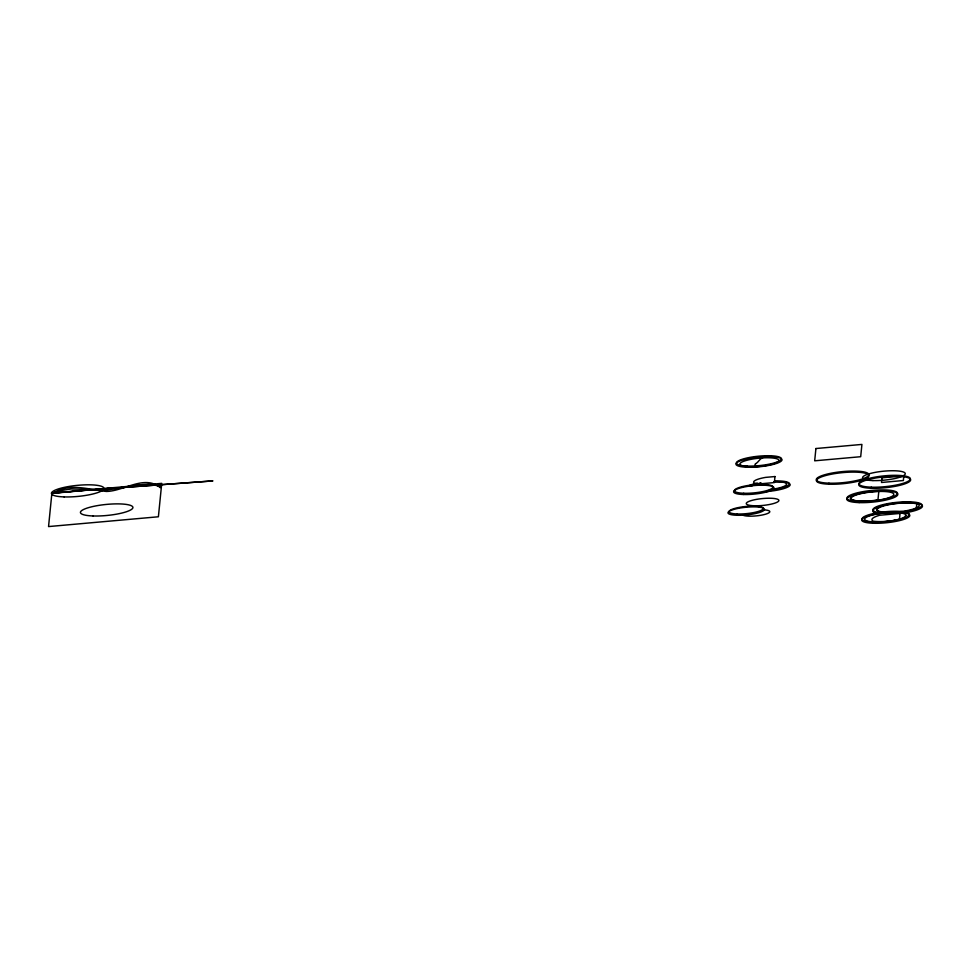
<?xml version="1.0" encoding="UTF-8"?>
<svg xmlns="http://www.w3.org/2000/svg" width="971" height="971" viewBox="0 0 971 971"><rect width="100%" height="100%" fill="white"/><g stroke="black" fill="none" stroke-linecap="round" stroke-linejoin="round"><path stroke-width="1.46" d="M755.887 463.653C758.97 461.662 759.759 458.3 763.995 457.05M51.779 494.288C68.674 482.017 88.143 489.615 106.397 491.447C124.009 491.205 144.57 474.346 160.288 487.685L160.482 486.544L151.986 484.408A14.249 2.986 -5.6 0 0 142.094 484.578L106.215 490.137L71.356 488.947L60.275 490.646L51.888 493.159L48.55 526.573L158.394 516.778L161.732 483.364L51.888 493.159L88.919 489.967M51.864 493.377L97.889 489.226M899.401 512.166L902.326 511.911A21.435 4.491 -5.6 0 0 916.296 508.61L916.782 503.84A21.435 4.491 -5.6 0 0 886.22 505.272A21.435 4.491 -5.6 0 0 881.838 512.239M88.871 490.197L104.625 488.68M97.84 489.457L107.987 488.413M104.552 488.911L114.712 487.879M107.915 488.631L212.94 480.9L114.639 488.097M884.763 512.19A21.435 4.491 -5.6 0 1 886.608 504.617A21.435 4.491 -5.6 0 1 918.76 504.556A21.435 4.491 -5.6 0 1 894.449 512.178M774.64 480.924A21.107 4.43 -5.6 0 1 789.132 484.371A21.107 4.43 -5.6 0 1 769.348 490.1M748.762 485.937A21.107 4.43 -5.6 0 1 757.307 482.988M774.967 481.774A21.86 4.588 -5.6 0 1 789.726 485.694A21.86 4.588 -5.6 0 1 766.374 491.557M750.34 485.901A21.86 4.588 -5.6 0 1 761.228 483.109A18.291 3.835 -5.6 0 0 751.433 486.034M773.802 481.677A18.291 3.835 -5.6 0 1 786.583 484.213A18.291 3.835 -5.6 0 1 773.219 489.117M755.511 465.667A19.881 4.163 -5.6 0 1 755.608 463.665M763.679 509.848A13.861 2.901 -5.6 0 1 764.493 514.496A13.861 2.901 -5.6 0 1 743.009 515.176M876.352 513.234A25.003 5.243 -5.6 0 1 886.11 504.896A25.003 5.243 -5.6 0 1 920.411 504.265A25.003 5.243 -5.6 0 1 905.761 512.7M882.36 512.967A24.615 5.158 -5.6 0 1 882.263 504.823A24.615 5.158 -5.6 0 1 919.731 503.221A24.615 5.158 -5.6 0 1 902.156 512.118M774.979 476.543L774.373 482.575L757.307 484.104A18.291 3.835 -5.6 0 1 765.561 477.392L774.979 476.543M815.919 448.529L814.681 460.812L860.694 456.71L861.92 444.427L815.919 448.529M878.816 491.302L877.954 499.944A21.459 4.503 -5.6 0 1 850.341 498.111A21.459 4.503 -5.6 0 1 878.816 491.277M881.971 477.805L881.51 482.478L903.37 480.524L903.831 475.863L881.971 477.805M900.056 513.428L899.462 519.461A20.755 4.357 -5.6 0 1 873.33 521.209A23.474 4.916 -5.6 0 1 879.665 515.249L900.056 513.428M905.979 515.358L904.304 517.179A20.974 4.394 -5.6 0 1 902.508 518.041A20.755 4.357 -5.6 0 1 873.851 521.937A20.755 4.357 -5.6 0 1 868.123 516.414A19.918 4.175 -5.6 0 1 883.367 513.125L896.755 512.688A19.481 4.078 -5.6 0 1 905.907 514.933L905.979 515.358M859.117 502.602A25.61 5.365 -5.6 0 0 897.823 494.482A25.61 5.365 -5.6 0 0 860.063 493.171A25.61 5.365 -5.6 0 0 859.117 502.602M859.165 501.509A25.331 5.304 -5.6 0 0 897.447 493.474A25.331 5.304 -5.6 0 0 860.1 492.188A25.331 5.304 -5.6 0 0 859.165 501.509M828.967 483.17A26.363 5.523 -5.6 0 0 868.814 474.807A26.363 5.523 -5.6 0 0 829.938 473.46A26.363 5.523 -5.6 0 0 828.967 483.17M829.052 484.201A26.387 5.535 -5.6 0 0 868.936 475.826A26.387 5.535 -5.6 0 0 830.023 474.491A26.387 5.535 -5.6 0 0 829.052 484.201M871.278 488.243A26.047 5.462 -5.6 0 0 910.64 479.977A26.047 5.462 -5.6 0 0 872.237 478.654A26.047 5.462 -5.6 0 0 871.278 488.243M871.278 487.175A25.853 5.425 -5.6 0 0 910.349 478.97A25.853 5.425 -5.6 0 0 872.225 477.659A25.853 5.425 -5.6 0 0 871.278 487.175M64.098 496.909A26.363 5.523 -5.6 0 0 103.946 488.547A26.363 5.523 -5.6 0 0 65.069 487.199A26.363 5.523 -5.6 0 0 64.098 496.909M93.07 515.965A26.363 5.523 -5.6 0 0 132.918 507.602A26.363 5.523 -5.6 0 0 94.041 506.267A26.363 5.523 -5.6 0 0 93.07 515.965M737.28 513.975A17.15 3.593 -5.6 0 0 763.194 508.537A17.15 3.593 -5.6 0 0 737.911 507.663A17.15 3.593 -5.6 0 0 737.28 513.975M736.783 515.261A18.315 3.835 -5.6 0 0 764.456 509.459A18.315 3.835 -5.6 0 0 737.45 508.525A18.315 3.835 -5.6 0 0 736.783 515.261M861.52 501.267A21.435 4.491 -5.6 0 0 893.83 494.445A21.435 4.491 -5.6 0 0 862.139 493.389A21.435 4.491 -5.6 0 0 861.52 501.267M872.965 480.572A21.435 4.491 -5.6 0 0 905.263 473.751A21.435 4.491 -5.6 0 0 873.584 472.695A21.435 4.491 -5.6 0 0 872.965 480.572M747.027 467.221A23.146 4.855 -5.6 0 0 782.007 459.878A23.146 4.855 -5.6 0 0 747.876 458.7A23.146 4.855 -5.6 0 0 747.027 467.221M747.245 466.056A22.539 4.721 -5.6 0 0 781.303 458.907A22.539 4.721 -5.6 0 0 748.071 457.754A22.539 4.721 -5.6 0 0 747.245 466.056M749.345 466.76A19.614 4.115 -5.6 0 0 778.912 460.521A19.614 4.115 -5.6 0 0 749.915 459.55A19.614 4.115 -5.6 0 0 749.345 466.76M743.737 493.256A19.347 4.054 -5.6 0 0 772.965 487.126A19.347 4.054 -5.6 0 0 744.441 486.131A19.347 4.054 -5.6 0 0 743.737 493.256M743.349 494.494A20.27 4.248 -5.6 0 0 773.996 488.061A20.27 4.248 -5.6 0 0 744.102 487.029A20.27 4.248 -5.6 0 0 743.349 494.494M754.188 505.757A16.386 3.435 -5.6 0 0 778.9 500.538A16.386 3.435 -5.6 0 0 754.661 499.737A16.386 3.435 -5.6 0 0 754.188 505.757M873.415 522.107A23.692 4.964 -5.6 0 0 909.232 514.594A23.692 4.964 -5.6 0 0 874.288 513.392A23.692 4.964 -5.6 0 0 873.415 522.107M873.269 523.248A24.19 5.073 -5.6 0 0 909.815 515.577A24.19 5.073 -5.6 0 0 874.155 514.351A24.19 5.073 -5.6 0 0 873.269 523.248"/></g></svg>
